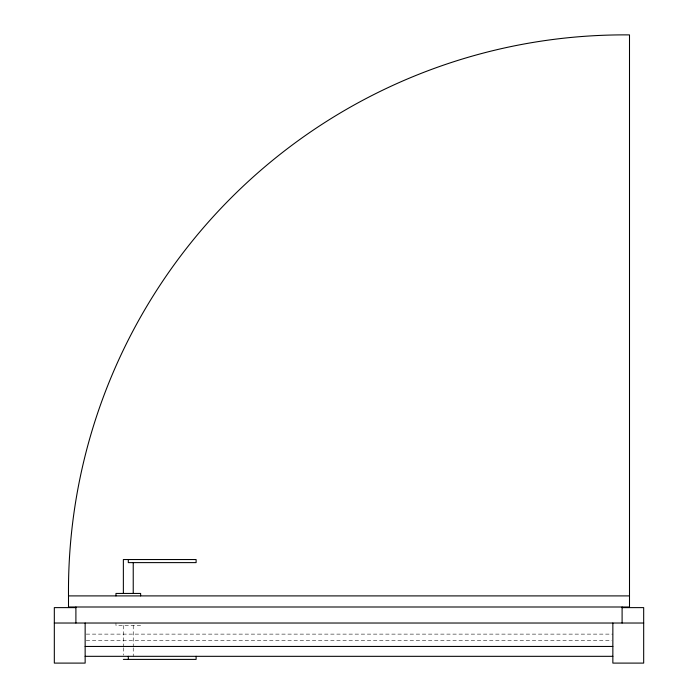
<?xml version="1.0" encoding="UTF-8"?>
<svg xmlns="http://www.w3.org/2000/svg" width="698" height="698" viewBox="0 0 698 698"><rect width="100%" height="100%" fill="white"/><g stroke="black" fill="none" stroke-linecap="round" stroke-linejoin="round"><path stroke-width="0.52" stroke-dasharray="3.49 2.62" d="M140.63 625.495L115.964 625.495L115.964 623.026M86.238 634.124L612.853 634.124M86.238 640.293L611.762 640.293M133.231 625.495L133.231 646.749M133.231 647.814L133.231 656.321M123.363 625.495L123.363 646.688M123.363 647.744L123.363 655.16"/><path stroke-width="1.05" d="M68.5 595.9A555.922 555.922 0 0 1 629.5 34.9L629.5 606.998L68.5 606.998L68.5 595.9L629.5 595.9M75.899 607.618L54.322 607.618L54.322 663.1L85.147 663.1L85.147 623.026M622.101 607.618L643.678 607.618L643.678 663.1L612.853 663.1L612.853 623.026M54.322 623.026L643.678 623.026M85.147 646.453L612.853 646.453M85.147 656.321L612.853 656.321M123.363 659.401L196.112 659.401L196.112 656.321M622.101 606.998L622.101 623.026M140.63 595.9L140.63 593.44L115.964 593.44L115.964 595.9M133.231 562.614L133.231 593.44M128.301 559.534L128.301 562.614L196.112 562.614L196.112 559.534L123.363 559.534L123.363 593.44M128.301 656.321L128.301 659.401M75.899 606.998L75.899 623.026"/></g></svg>
